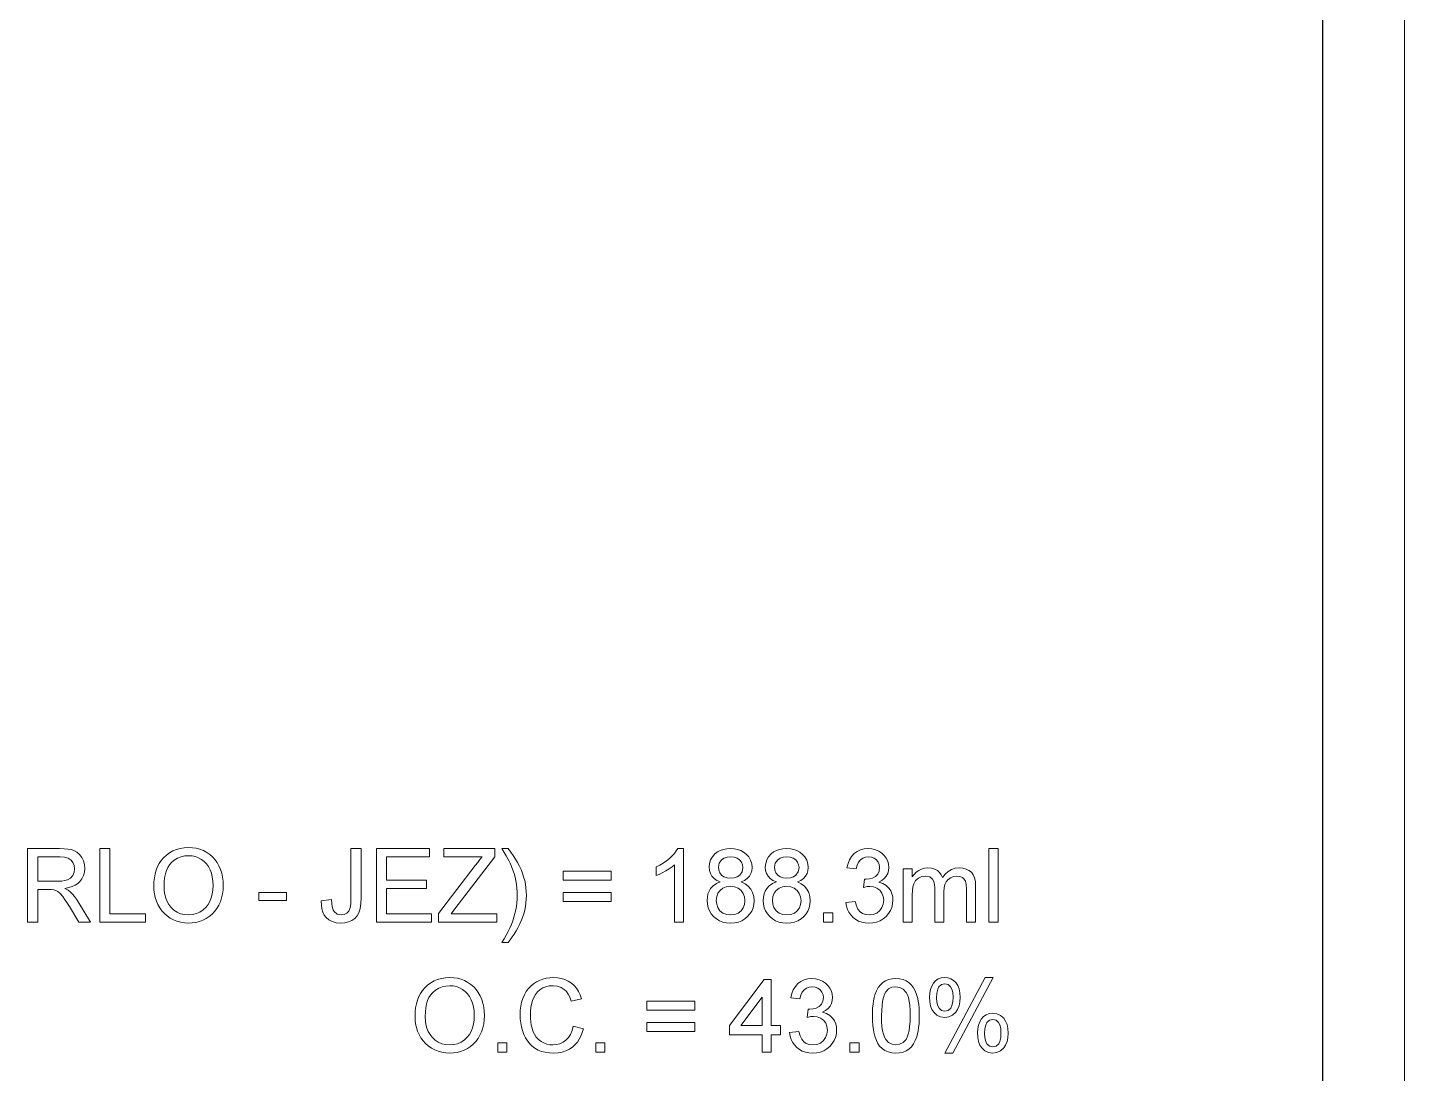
# Model space of a CAD drawing. Extents: x 0 to 297, y 0 to 547.
# Drawn here: x 212.7 to 297, y 60.8 to 124.9 of the extents above; entities that cross this region are included whole.
import ezdxf

# ---------------------------------------------------------------- set-up
doc = ezdxf.new("R2010")
doc.units = 0

msp = doc.modelspace()

# ---------------------------------------------------------------- linework, layer by layer
at = {"color": 7, "lineweight": 13}
msp.add_line((297, 0), (297, 420), dxfattribs=at)
at = {"color": 7, "lineweight": 30}
msp.add_line((292, 5), (292, 415), dxfattribs=at)
at = {"color": 7, "lineweight": 13}
for points in [[(212.703, 70.091), (212.703, 74.591), (214.669, 74.591), (214.94, 74.583), (215.176, 74.561), (215.378, 74.523), (215.545, 74.47), (215.731, 74.369), (215.891, 74.227), (216.024, 74.044), (216.123, 73.834), (216.183, 73.609), (216.203, 73.37), (216.185, 73.142), (216.129, 72.932), (216.036, 72.741), (215.906, 72.568), (215.775, 72.447), (215.617, 72.345), (215.434, 72.262), (215.224, 72.198), (214.989, 72.153), (215.19, 72.04), (215.336, 71.929), (215.46, 71.801), (215.581, 71.658), (215.697, 71.499), (215.81, 71.324), (216.559, 70.091), (215.839, 70.091), (215.268, 71.034), (215.112, 71.285), (214.974, 71.493), (214.857, 71.659), (214.704, 71.841), (214.567, 71.956), (214.438, 72.026), (214.307, 72.07), (214.179, 72.086), (213.989, 72.091), (213.328, 72.091), (213.328, 70.091)], [(217.121, 70.091), (217.121, 74.591), (217.746, 74.591), (217.746, 70.591), (219.934, 70.591), (219.934, 70.091)], [(220.434, 72.281), (220.443, 72.552), (220.471, 72.808), (220.517, 73.048), (220.582, 73.273), (220.666, 73.484), (220.768, 73.679), (220.888, 73.859), (221.028, 74.024), (221.205, 74.191), (221.396, 74.332), (221.601, 74.448), (221.82, 74.538), (222.053, 74.602), (222.3, 74.64), (222.561, 74.653), (222.803, 74.641), (223.034, 74.606), (223.256, 74.547), (223.468, 74.464), (223.671, 74.357), (223.859, 74.23), (224.029, 74.083), (224.179, 73.918), (224.311, 73.735), (224.424, 73.533), (224.518, 73.315), (224.59, 73.087), (224.642, 72.847), (224.673, 72.596), (224.684, 72.333), (224.673, 72.067), (224.64, 71.812), (224.585, 71.569), (224.509, 71.337), (224.411, 71.117), (224.292, 70.912), (224.156, 70.729), (224.001, 70.567), (223.829, 70.425), (223.638, 70.304), (223.434, 70.205), (223.225, 70.128), (223.009, 70.072), (222.787, 70.039), (222.559, 70.028), (222.313, 70.04), (222.078, 70.077), (221.853, 70.138), (221.639, 70.223), (221.436, 70.333), (221.248, 70.464), (221.079, 70.612), (220.93, 70.779), (220.799, 70.963), (220.688, 71.165), (220.596, 71.379), (220.525, 71.597), (220.474, 71.82), (220.444, 72.048)], [(230.684, 71.391), (231.309, 71.466), (231.326, 71.217), (231.361, 71.012), (231.412, 70.848), (231.479, 70.727), (231.661, 70.578), (231.901, 70.528), (232.086, 70.554), (232.244, 70.631), (232.365, 70.753), (232.442, 70.912), (232.472, 71.053), (232.49, 71.242), (232.496, 71.477), (232.496, 74.591), (233.121, 74.591), (233.121, 71.534), (233.113, 71.268), (233.087, 71.034), (233.045, 70.832), (232.986, 70.662), (232.879, 70.472), (232.737, 70.315), (232.56, 70.19), (232.354, 70.1), (232.126, 70.046), (231.875, 70.028), (231.6, 70.05), (231.36, 70.114), (231.153, 70.221), (230.981, 70.371), (230.87, 70.522), (230.785, 70.699), (230.726, 70.903), (230.692, 71.134)], [(234.059, 70.091), (234.059, 74.591), (237.309, 74.591), (237.309, 74.091), (234.684, 74.091), (234.684, 72.653), (237.121, 72.653), (237.121, 72.153), (234.684, 72.153), (234.684, 70.591), (237.434, 70.591), (237.434, 70.091)], [(237.871, 70.091), (237.871, 70.612), (240.112, 73.545), (240.264, 73.743), (240.403, 73.925), (240.53, 74.091), (238.184, 74.091), (238.184, 74.591), (241.309, 74.591), (241.309, 74.091), (238.868, 70.899), (238.633, 70.591), (241.434, 70.591), (241.434, 70.091)], [(242.121, 68.841), (241.746, 68.841), (241.885, 69.062), (242.012, 69.283), (242.129, 69.503), (242.234, 69.724), (242.329, 69.946), (242.412, 70.167), (242.484, 70.388), (242.545, 70.609), (242.595, 70.83), (242.634, 71.052), (242.661, 71.273), (242.678, 71.494), (242.684, 71.716), (242.678, 71.94), (242.662, 72.164), (242.635, 72.388), (242.597, 72.61), (242.549, 72.832), (242.49, 73.054), (242.421, 73.271), (242.341, 73.485), (242.251, 73.693), (242.192, 73.815), (242.112, 73.966), (242.011, 74.146), (241.889, 74.354), (241.746, 74.591), (242.121, 74.591), (242.285, 74.376), (242.436, 74.161), (242.575, 73.946), (242.7, 73.731), (242.814, 73.515), (242.914, 73.299), (243.002, 73.083), (243.076, 72.864), (243.138, 72.641), (243.185, 72.416), (243.219, 72.187), (243.239, 71.954), (243.246, 71.719), (243.239, 71.489), (243.219, 71.262), (243.186, 71.036), (243.139, 70.813), (243.079, 70.592), (243.005, 70.374), (242.918, 70.157), (242.821, 69.946), (242.719, 69.742), (242.611, 69.546), (242.497, 69.358), (242.377, 69.178), (242.252, 69.005)], [(252.871, 70.091), (252.309, 70.091), (252.309, 73.598), (252.159, 73.471), (251.981, 73.345), (251.776, 73.218), (251.564, 73.102), (251.366, 73.007), (251.184, 72.933), (251.184, 73.466), (251.412, 73.58), (251.626, 73.706), (251.825, 73.843), (252.009, 73.992), (252.173, 74.145), (252.31, 74.296), (252.423, 74.444), (252.509, 74.591), (252.871, 74.591)], [(255.109, 72.544), (254.9, 72.638), (254.73, 72.756), (254.6, 72.898), (254.507, 73.061), (254.452, 73.245), (254.434, 73.448), (254.456, 73.68), (254.523, 73.893), (254.634, 74.087), (254.79, 74.261), (254.942, 74.38), (255.113, 74.472), (255.302, 74.538), (255.511, 74.578), (255.738, 74.591), (255.967, 74.577), (256.177, 74.537), (256.368, 74.469), (256.541, 74.375), (256.696, 74.254), (256.854, 74.076), (256.968, 73.88), (257.036, 73.665), (257.059, 73.433), (257.04, 73.236), (256.986, 73.057), (256.895, 72.896), (256.767, 72.755), (256.602, 72.638), (256.398, 72.544), (256.634, 72.436), (256.829, 72.29), (256.983, 72.108), (257.094, 71.895), (257.161, 71.656), (257.184, 71.391), (257.168, 71.167), (257.12, 70.958), (257.041, 70.764), (256.93, 70.585), (256.788, 70.421), (256.619, 70.279), (256.431, 70.17), (256.223, 70.091), (255.994, 70.044), (255.746, 70.028), (255.498, 70.044), (255.27, 70.091), (255.061, 70.17), (254.873, 70.28), (254.705, 70.422), (254.562, 70.588), (254.451, 70.769), (254.372, 70.966), (254.324, 71.178), (254.309, 71.406), (254.322, 71.616), (254.361, 71.809), (254.426, 71.984), (254.517, 72.141), (254.675, 72.317), (254.872, 72.451)], [(258.547, 72.544), (258.337, 72.638), (258.167, 72.756), (258.037, 72.898), (257.945, 73.061), (257.889, 73.245), (257.871, 73.448), (257.893, 73.68), (257.96, 73.893), (258.072, 74.087), (258.227, 74.261), (258.379, 74.38), (258.55, 74.472), (258.74, 74.538), (258.948, 74.578), (259.176, 74.591), (259.404, 74.577), (259.614, 74.537), (259.806, 74.469), (259.979, 74.375), (260.133, 74.254), (260.292, 74.076), (260.405, 73.88), (260.473, 73.665), (260.496, 73.433), (260.478, 73.236), (260.423, 73.057), (260.332, 72.896), (260.205, 72.755), (260.039, 72.638), (259.836, 72.544), (260.071, 72.436), (260.266, 72.29), (260.42, 72.108), (260.532, 71.895), (260.599, 71.656), (260.621, 71.391), (260.605, 71.167), (260.558, 70.958), (260.478, 70.764), (260.368, 70.585), (260.225, 70.421), (260.057, 70.279), (259.868, 70.17), (259.66, 70.091), (259.432, 70.044), (259.184, 70.028), (258.935, 70.044), (258.707, 70.091), (258.499, 70.17), (258.31, 70.28), (258.142, 70.422), (257.999, 70.588), (257.889, 70.769), (257.809, 70.966), (257.762, 71.178), (257.746, 71.406), (257.759, 71.616), (257.798, 71.809), (257.863, 71.984), (257.954, 72.141), (258.112, 72.317), (258.31, 72.451)], [(262.809, 71.278), (263.371, 71.341), (263.445, 71.08), (263.544, 70.872), (263.669, 70.719), (263.822, 70.613), (264.007, 70.549), (264.224, 70.528), (264.478, 70.557), (264.696, 70.644), (264.877, 70.788), (265.013, 70.976), (265.094, 71.19), (265.121, 71.433), (265.094, 71.662), (265.014, 71.864), (264.88, 72.037), (264.705, 72.17), (264.501, 72.25), (264.268, 72.276), (264.098, 72.261), (263.891, 72.216), (263.95, 72.716), (264.035, 72.709), (264.242, 72.728), (264.435, 72.787), (264.614, 72.884), (264.757, 73.022), (264.842, 73.202), (264.871, 73.424), (264.85, 73.605), (264.786, 73.764), (264.68, 73.901), (264.541, 74.007), (264.376, 74.07), (264.187, 74.091), (263.999, 74.07), (263.833, 74.007), (263.689, 73.903), (263.572, 73.757), (263.487, 73.57), (263.434, 73.341), (262.871, 73.403), (262.935, 73.67), (263.03, 73.905), (263.156, 74.108), (263.313, 74.28), (263.496, 74.416), (263.699, 74.513), (263.924, 74.571), (264.17, 74.591), (264.399, 74.573), (264.616, 74.521), (264.821, 74.434), (265.003, 74.318), (265.155, 74.175), (265.276, 74.008), (265.363, 73.824), (265.416, 73.632), (265.434, 73.433), (265.416, 73.247), (265.364, 73.072), (265.278, 72.909), (265.157, 72.761), (265.004, 72.636), (264.817, 72.532), (265.064, 72.449), (265.274, 72.322), (265.449, 72.152), (265.551, 71.998), (265.625, 71.827), (265.669, 71.637), (265.684, 71.43), (265.667, 71.202), (265.616, 70.989), (265.533, 70.791), (265.415, 70.606), (265.264, 70.436), (265.087, 70.289), (264.893, 70.175), (264.681, 70.093), (264.451, 70.045), (264.204, 70.028), (263.981, 70.042), (263.773, 70.084), (263.581, 70.154), (263.405, 70.251), (263.244, 70.376), (263.104, 70.524), (262.991, 70.688), (262.904, 70.868), (262.843, 71.065)], [(271.559, 70.091), (271.559, 74.591), (272.121, 74.591), (272.121, 70.091)], [(213.328, 72.591), (214.554, 72.591), (214.794, 72.6), (214.994, 72.628), (215.153, 72.676), (215.336, 72.786), (215.47, 72.948), (215.551, 73.143), (215.578, 73.354), (215.554, 73.556), (215.483, 73.733), (215.365, 73.884), (215.196, 73.999), (214.972, 74.068), (214.692, 74.091), (213.328, 74.091)], [(221.059, 72.273), (221.07, 72.012), (221.106, 71.771), (221.165, 71.548), (221.248, 71.345), (221.355, 71.16), (221.485, 70.995), (221.665, 70.827), (221.861, 70.696), (222.075, 70.603), (222.307, 70.547), (222.556, 70.528), (222.808, 70.547), (223.043, 70.604), (223.259, 70.698), (223.456, 70.83), (223.635, 71), (223.764, 71.168), (223.87, 71.358), (223.953, 71.57), (224.011, 71.804), (224.047, 72.06), (224.059, 72.338), (224.047, 72.603), (224.013, 72.851), (223.957, 73.081), (223.877, 73.294), (223.776, 73.487), (223.654, 73.657), (223.511, 73.804), (223.348, 73.928), (223.168, 74.027), (222.977, 74.097), (222.776, 74.139), (222.564, 74.153), (222.325, 74.136), (222.099, 74.084), (221.887, 73.997), (221.688, 73.876), (221.503, 73.72), (221.385, 73.585), (221.285, 73.425), (221.204, 73.242), (221.14, 73.036), (221.095, 72.805), (221.068, 72.551)], [(254.996, 73.452), (255.018, 73.266), (255.083, 73.104), (255.191, 72.967), (255.34, 72.862), (255.527, 72.799), (255.752, 72.778), (255.972, 72.799), (256.156, 72.861), (256.303, 72.965), (256.448, 73.173), (256.496, 73.423), (256.474, 73.601), (256.408, 73.76), (256.297, 73.898), (256.147, 74.005), (255.963, 74.069), (255.746, 74.091), (255.527, 74.07), (255.343, 74.007), (255.194, 73.902), (255.045, 73.695)], [(258.434, 73.452), (258.455, 73.266), (258.52, 73.104), (258.628, 72.967), (258.777, 72.862), (258.964, 72.799), (259.189, 72.778), (259.41, 72.799), (259.594, 72.861), (259.741, 72.965), (259.885, 73.173), (259.934, 73.423), (259.911, 73.601), (259.845, 73.76), (259.734, 73.898), (259.585, 74.005), (259.401, 74.069), (259.184, 74.091), (258.965, 74.07), (258.781, 74.007), (258.631, 73.902), (258.483, 73.695)], [(266.309, 70.091), (266.309, 73.341), (266.871, 73.341), (266.871, 72.851), (266.981, 73.007), (267.113, 73.14), (267.267, 73.252), (267.439, 73.336), (267.626, 73.386), (267.828, 73.403), (268.048, 73.386), (268.24, 73.334), (268.404, 73.247), (268.539, 73.13), (268.645, 72.985), (268.721, 72.812), (268.886, 73.025), (269.069, 73.191), (269.272, 73.309), (269.493, 73.38), (269.733, 73.403), (269.963, 73.387), (270.165, 73.336), (270.339, 73.253), (270.484, 73.136), (270.599, 72.985), (270.68, 72.797), (270.73, 72.574), (270.746, 72.314), (270.746, 70.091), (270.184, 70.091), (270.184, 72.114), (270.17, 72.395), (270.13, 72.584), (270.054, 72.714), (269.935, 72.815), (269.782, 72.881), (269.604, 72.903), (269.389, 72.878), (269.199, 72.803), (269.035, 72.678), (268.936, 72.549), (268.865, 72.385), (268.823, 72.188), (268.809, 71.957), (268.809, 70.091), (268.246, 70.091), (268.246, 72.178), (268.231, 72.399), (268.186, 72.58), (268.112, 72.722), (267.935, 72.858), (267.673, 72.903), (267.45, 72.873), (267.245, 72.782), (267.075, 72.633), (266.959, 72.428), (266.91, 72.25), (266.881, 72.026), (266.871, 71.757), (266.871, 70.091)], [(248.434, 72.653), (245.496, 72.653), (245.496, 73.216), (248.434, 73.216)], [(226.871, 71.403), (226.871, 71.903), (228.559, 71.903), (228.559, 71.403)], [(248.434, 71.341), (245.496, 71.341), (245.496, 71.903), (248.434, 71.903)], [(254.871, 71.412), (254.894, 71.189), (254.962, 70.973), (255.087, 70.785), (255.28, 70.644), (255.511, 70.557), (255.751, 70.528), (256.004, 70.555), (256.217, 70.637), (256.391, 70.773), (256.519, 70.951), (256.595, 71.158), (256.621, 71.394), (256.595, 71.635), (256.515, 71.846), (256.383, 72.028), (256.205, 72.167), (255.988, 72.25), (255.732, 72.278), (255.483, 72.251), (255.272, 72.168), (255.1, 72.031), (254.973, 71.852), (254.896, 71.646)], [(258.309, 71.412), (258.331, 71.189), (258.4, 70.973), (258.525, 70.785), (258.718, 70.644), (258.949, 70.557), (259.188, 70.528), (259.441, 70.555), (259.655, 70.637), (259.828, 70.773), (259.956, 70.951), (260.033, 71.158), (260.059, 71.394), (260.032, 71.635), (259.953, 71.846), (259.821, 72.028), (259.643, 72.167), (259.426, 72.25), (259.17, 72.278), (258.92, 72.251), (258.71, 72.168), (258.538, 72.031), (258.41, 71.852), (258.334, 71.646)], [(261.434, 70.091), (261.434, 70.653), (261.996, 70.653), (261.996, 70.091)], [(236.424, 64.32), (236.433, 64.59), (236.461, 64.846), (236.507, 65.087), (236.572, 65.312), (236.656, 65.522), (236.758, 65.717), (236.879, 65.897), (237.018, 66.062), (237.195, 66.229), (237.386, 66.371), (237.591, 66.486), (237.81, 66.576), (238.043, 66.64), (238.29, 66.679), (238.552, 66.692), (238.793, 66.68), (239.025, 66.644), (239.246, 66.585), (239.459, 66.502), (239.661, 66.396), (239.849, 66.268), (240.019, 66.122), (240.169, 65.957), (240.301, 65.773), (240.414, 65.571), (240.508, 65.354), (240.58, 65.125), (240.632, 64.885), (240.663, 64.634), (240.674, 64.371), (240.663, 64.105), (240.63, 63.85), (240.576, 63.607), (240.499, 63.375), (240.401, 63.155), (240.283, 62.951), (240.146, 62.767), (239.992, 62.605), (239.819, 62.463), (239.628, 62.343), (239.425, 62.243), (239.215, 62.166), (238.999, 62.111), (238.777, 62.078), (238.549, 62.067), (238.303, 62.079), (238.068, 62.115), (237.843, 62.176), (237.63, 62.262), (237.427, 62.371), (237.239, 62.502), (237.07, 62.651), (236.92, 62.817), (236.79, 63.002), (236.678, 63.204), (236.587, 63.417), (236.515, 63.636), (236.464, 63.859), (236.434, 64.087)], [(246.111, 63.708), (246.736, 63.559), (246.667, 63.326), (246.582, 63.112), (246.481, 62.918), (246.363, 62.742), (246.23, 62.586), (246.08, 62.449), (245.882, 62.311), (245.667, 62.204), (245.436, 62.128), (245.187, 62.082), (244.922, 62.067), (244.649, 62.078), (244.397, 62.114), (244.166, 62.173), (243.957, 62.255), (243.769, 62.361), (243.6, 62.489), (243.448, 62.639), (243.313, 62.809), (243.194, 63.001), (243.093, 63.214), (243.01, 63.44), (242.945, 63.673), (242.898, 63.913), (242.871, 64.159), (242.861, 64.412), (242.872, 64.685), (242.903, 64.943), (242.954, 65.187), (243.027, 65.416), (243.12, 65.632), (243.232, 65.83), (243.361, 66.008), (243.508, 66.166), (243.673, 66.304), (243.854, 66.422), (244.049, 66.519), (244.251, 66.594), (244.461, 66.648), (244.678, 66.681), (244.903, 66.692), (245.154, 66.678), (245.389, 66.637), (245.607, 66.569), (245.809, 66.474), (245.995, 66.351), (246.161, 66.203), (246.306, 66.034), (246.429, 65.842), (246.531, 65.629), (246.611, 65.393), (245.986, 65.255), (245.906, 65.483), (245.809, 65.678), (245.696, 65.84), (245.566, 65.968), (245.366, 66.092), (245.135, 66.167), (244.873, 66.192), (244.643, 66.176), (244.432, 66.13), (244.241, 66.052), (244.07, 65.944), (243.921, 65.809), (243.796, 65.653), (243.695, 65.476), (243.617, 65.278), (243.56, 65.067), (243.519, 64.853), (243.494, 64.636), (243.486, 64.416), (243.493, 64.193), (243.512, 63.981), (243.543, 63.781), (243.588, 63.593), (243.645, 63.416), (243.735, 63.216), (243.848, 63.043), (243.982, 62.897), (244.138, 62.778), (244.309, 62.686), (244.487, 62.62), (244.671, 62.58), (244.863, 62.567), (245.091, 62.585), (245.301, 62.639), (245.492, 62.728), (245.666, 62.854), (245.817, 63.015), (245.942, 63.212), (246.04, 63.442)], [(259.361, 63.317), (259.924, 63.379), (259.998, 63.118), (260.097, 62.911), (260.222, 62.757), (260.375, 62.651), (260.56, 62.588), (260.776, 62.567), (261.031, 62.596), (261.249, 62.682), (261.43, 62.827), (261.565, 63.014), (261.647, 63.229), (261.674, 63.471), (261.647, 63.701), (261.567, 63.903), (261.433, 64.076), (261.258, 64.209), (261.054, 64.288), (260.821, 64.315), (260.651, 64.3), (260.443, 64.254), (260.503, 64.754), (260.588, 64.747), (260.795, 64.767), (260.988, 64.825), (261.166, 64.923), (261.309, 65.06), (261.395, 65.24), (261.424, 65.462), (261.403, 65.643), (261.339, 65.802), (261.233, 65.94), (261.093, 66.045), (260.929, 66.108), (260.74, 66.129), (260.552, 66.108), (260.386, 66.046), (260.242, 65.942), (260.125, 65.796), (260.04, 65.608), (259.986, 65.379), (259.424, 65.442), (259.488, 65.708), (259.583, 65.943), (259.709, 66.147), (259.866, 66.318), (260.048, 66.454), (260.252, 66.551), (260.477, 66.61), (260.723, 66.629), (260.952, 66.612), (261.169, 66.56), (261.373, 66.473), (261.556, 66.356), (261.708, 66.214), (261.829, 66.046), (261.916, 65.862), (261.969, 65.671), (261.986, 65.472), (261.969, 65.286), (261.917, 65.111), (261.831, 64.947), (261.71, 64.8), (261.557, 64.674), (261.37, 64.571), (261.616, 64.488), (261.827, 64.361), (262.001, 64.19), (262.104, 64.037), (262.178, 63.865), (262.222, 63.676), (262.236, 63.468), (262.219, 63.241), (262.169, 63.028), (262.085, 62.829), (261.968, 62.645), (261.817, 62.474), (261.64, 62.328), (261.446, 62.213), (261.234, 62.132), (261.004, 62.083), (260.757, 62.067), (260.533, 62.081), (260.326, 62.122), (260.134, 62.192), (259.957, 62.289), (259.797, 62.415), (259.657, 62.562), (259.544, 62.726), (259.457, 62.907), (259.396, 63.103)], [(264.424, 64.346), (264.428, 64.602), (264.442, 64.842), (264.464, 65.065), (264.495, 65.272), (264.536, 65.463), (264.585, 65.637), (264.675, 65.871), (264.785, 66.073), (264.914, 66.244), (265.063, 66.383), (265.232, 66.49), (265.421, 66.568), (265.631, 66.614), (265.861, 66.629), (266.09, 66.613), (266.302, 66.565), (266.499, 66.485), (266.675, 66.374), (266.822, 66.235), (266.942, 66.067), (267.041, 65.872), (267.127, 65.65), (267.2, 65.403), (267.235, 65.235), (267.263, 65.046), (267.283, 64.834), (267.295, 64.601), (267.299, 64.346), (267.294, 64.092), (267.281, 63.854), (267.259, 63.632), (267.228, 63.426), (267.188, 63.235), (267.14, 63.061), (267.05, 62.828), (266.941, 62.625), (266.812, 62.454), (266.663, 62.315), (266.494, 62.206), (266.304, 62.129), (266.093, 62.082), (265.861, 62.067), (265.617, 62.084), (265.395, 62.136), (265.195, 62.222), (265.017, 62.343), (264.86, 62.498), (264.758, 62.656), (264.669, 62.835), (264.594, 63.035), (264.533, 63.255), (264.485, 63.497), (264.451, 63.759), (264.431, 64.042)], [(267.924, 65.506), (267.939, 65.744), (267.983, 65.963), (268.057, 66.163), (268.16, 66.345), (268.292, 66.497), (268.449, 66.605), (268.634, 66.67), (268.845, 66.692), (269.042, 66.672), (269.222, 66.614), (269.384, 66.518), (269.528, 66.382), (269.647, 66.209), (269.731, 66), (269.782, 65.753), (269.799, 65.471), (269.782, 65.195), (269.73, 64.953), (269.645, 64.745), (269.525, 64.57), (269.329, 64.395), (269.104, 64.289), (268.851, 64.254), (268.6, 64.289), (268.38, 64.393), (268.188, 64.566), (268.073, 64.741), (267.99, 64.957), (267.94, 65.212)], [(268.863, 62.067), (271.334, 66.692), (271.821, 66.692), (269.35, 62.067)], [(237.049, 64.312), (237.061, 64.051), (237.096, 63.809), (237.155, 63.586), (237.238, 63.383), (237.345, 63.199), (237.476, 63.033), (237.655, 62.865), (237.852, 62.735), (238.066, 62.641), (238.297, 62.585), (238.546, 62.567), (238.799, 62.586), (239.033, 62.642), (239.249, 62.736), (239.446, 62.869), (239.625, 63.038), (239.754, 63.207), (239.86, 63.397), (239.943, 63.609), (240.002, 63.843), (240.037, 64.098), (240.049, 64.376), (240.037, 64.641), (240.003, 64.889), (239.947, 65.12), (239.868, 65.333), (239.767, 65.526), (239.645, 65.696), (239.502, 65.843), (239.338, 65.967), (239.158, 66.065), (238.968, 66.135), (238.767, 66.178), (238.555, 66.192), (238.315, 66.174), (238.089, 66.122), (237.877, 66.036), (237.678, 65.914), (237.494, 65.759), (237.376, 65.623), (237.276, 65.464), (237.194, 65.281), (237.13, 65.074), (237.085, 64.844), (237.058, 64.59)], [(257.674, 62.129), (257.674, 63.192), (255.674, 63.192), (255.674, 63.754), (257.799, 66.567), (258.236, 66.567), (258.236, 63.754), (258.799, 63.754), (258.799, 63.192), (258.236, 63.192), (258.236, 62.129)], [(264.986, 64.348), (264.993, 64.002), (265.014, 63.698), (265.049, 63.436), (265.098, 63.217), (265.162, 63.04), (265.239, 62.906), (265.42, 62.717), (265.628, 62.604), (265.861, 62.567), (266.095, 62.605), (266.302, 62.718), (266.484, 62.907), (266.561, 63.042), (266.624, 63.219), (266.673, 63.438), (266.708, 63.699), (266.729, 64.002), (266.736, 64.348), (266.729, 64.686), (266.709, 64.984), (266.675, 65.242), (266.628, 65.46), (266.566, 65.638), (266.492, 65.776), (266.312, 65.972), (266.1, 66.09), (265.855, 66.129), (265.623, 66.095), (265.421, 65.991), (265.248, 65.818), (265.168, 65.666), (265.103, 65.477), (265.052, 65.251), (265.015, 64.987), (264.994, 64.686)], [(268.859, 66.317), (268.663, 66.27), (268.503, 66.131), (268.424, 65.973), (268.377, 65.745), (268.361, 65.449), (268.377, 65.177), (268.425, 64.966), (268.505, 64.813), (268.665, 64.675), (268.859, 64.629), (269.058, 64.676), (269.219, 64.815), (269.298, 64.973), (269.345, 65.199), (269.361, 65.493), (269.345, 65.767), (269.297, 65.98), (269.218, 66.133), (269.056, 66.271)], [(253.549, 64.692), (250.611, 64.692), (250.611, 65.254), (253.549, 65.254)], [(257.674, 63.754), (257.674, 65.49), (256.362, 63.754)], [(270.861, 63.319), (270.876, 63.558), (270.92, 63.777), (270.994, 63.978), (271.097, 64.16), (271.228, 64.311), (271.387, 64.418), (271.572, 64.483), (271.784, 64.504), (272.043, 64.47), (272.27, 64.367), (272.466, 64.195), (272.584, 64.022), (272.669, 63.812), (272.719, 63.566), (272.736, 63.283), (272.719, 63.008), (272.668, 62.766), (272.583, 62.557), (272.463, 62.383), (272.267, 62.207), (272.041, 62.102), (271.787, 62.067), (271.537, 62.101), (271.316, 62.206), (271.125, 62.38), (271.01, 62.556), (270.927, 62.771), (270.878, 63.025)], [(271.799, 64.129), (271.601, 64.083), (271.44, 63.944), (271.362, 63.785), (271.315, 63.558), (271.299, 63.261), (271.315, 62.991), (271.363, 62.78), (271.442, 62.627), (271.602, 62.488), (271.796, 62.442), (271.996, 62.488), (272.157, 62.627), (272.236, 62.785), (272.283, 63.011), (272.299, 63.306), (272.283, 63.579), (272.235, 63.792), (272.155, 63.945), (271.994, 64.083)], [(253.549, 63.379), (250.611, 63.379), (250.611, 63.942), (253.549, 63.942)], [(241.486, 62.129), (241.486, 62.692), (242.049, 62.692), (242.049, 62.129)], [(247.486, 62.129), (247.486, 62.692), (248.049, 62.692), (248.049, 62.129)], [(263.049, 62.129), (263.049, 62.692), (263.611, 62.692), (263.611, 62.129)]]:
    msp.add_lwpolyline(points, close=True, dxfattribs=at)

doc.saveas('drawing.dxf')
